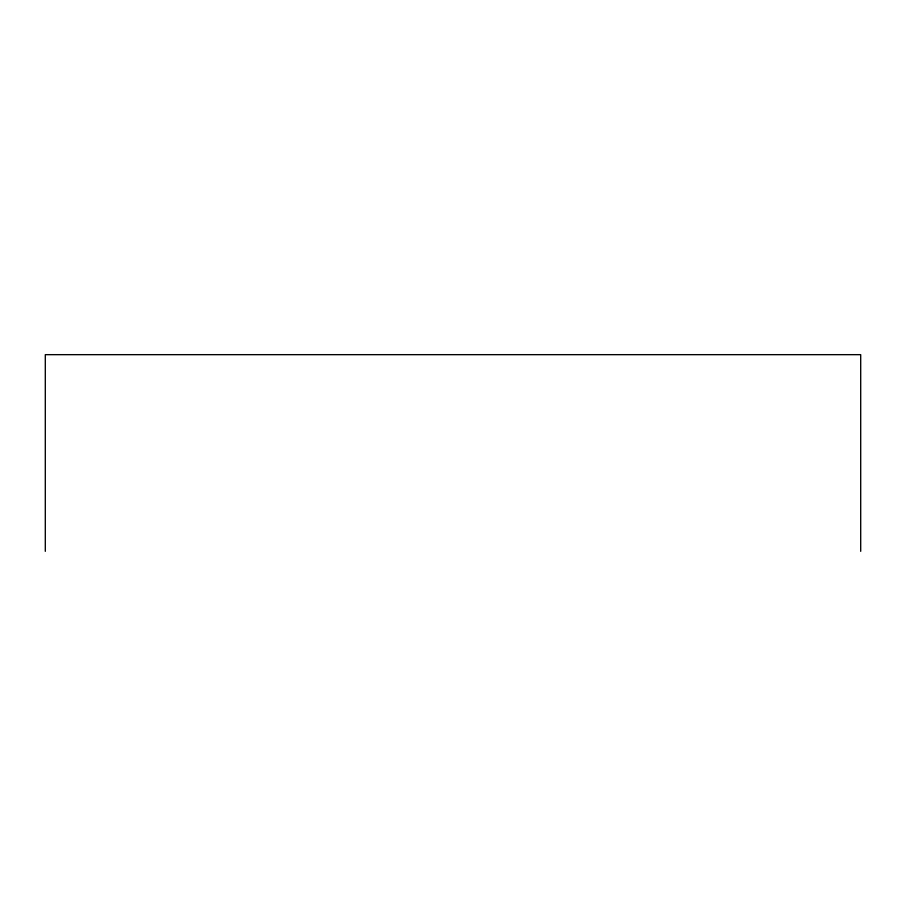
<?xml version="1.0" encoding="UTF-8"?>
<svg xmlns="http://www.w3.org/2000/svg" width="906" height="906" viewBox="0 0 906 906"><rect width="100%" height="100%" fill="white"/><g stroke="black" fill="none" stroke-linecap="round" stroke-linejoin="round"><path stroke-width="1.36" d="M860.7 551.335L860.7 354.665L45.3 354.665L45.3 551.335"/></g></svg>
